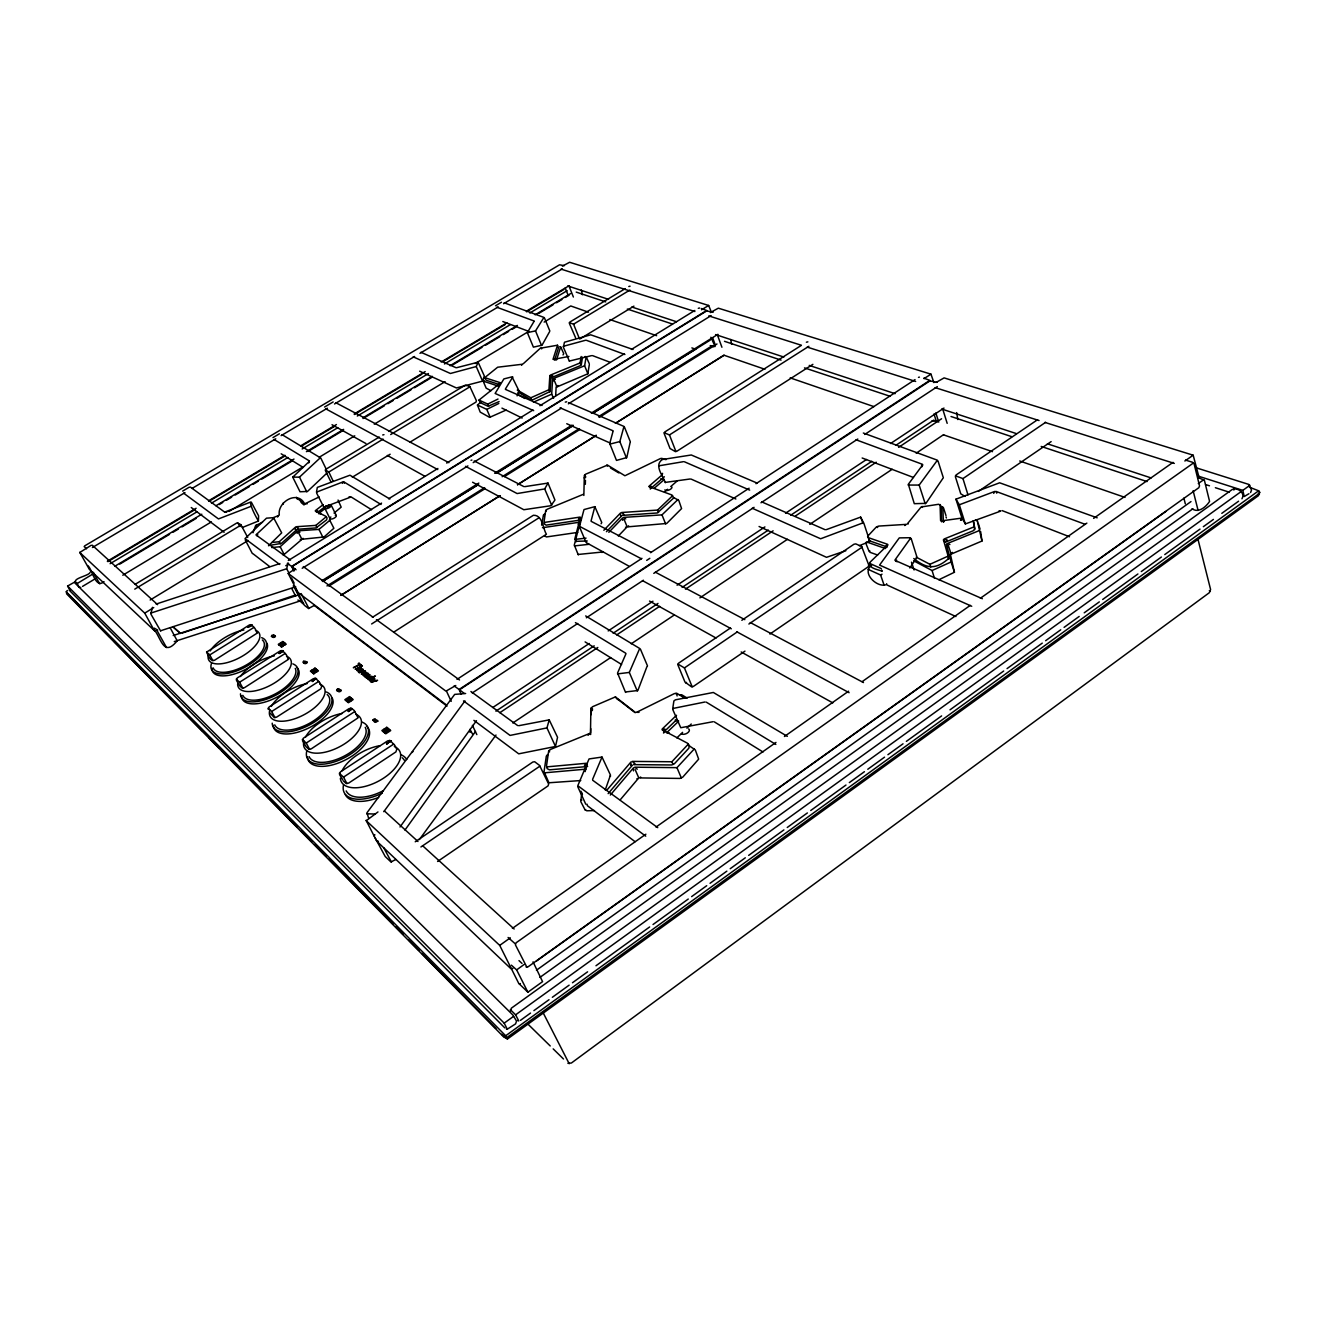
<?xml version="1.0" encoding="UTF-8"?>
<svg xmlns="http://www.w3.org/2000/svg" width="1326" height="1326" viewBox="0 0 1326 1326"><rect width="100%" height="100%" fill="white"/><g stroke="black" fill="none" stroke-linecap="round" stroke-linejoin="round"><path stroke-width="1.5" d="M695.653 349.186L593.833 412.717M550.92 377.562L550.141 391.501L532.953 399.739L531.162 399.971L518.135 392.181M556.124 386.977L555.677 395.728M590.65 734.538L590.733 728.62M590.932 714.83L590.982 710.885L592.639 709.128M1097.166 517.82L999.638 482.797L955.963 499.173L961.996 518.234M871.547 565.34C861.303 572.683 876.602 587.567 885.669 584.832M886.365 547.621L887.774 545.003L870.121 562.158C867.287 568.406 878.856 569.616 882.254 571.307L881.624 570.047M921.951 466.752L922.681 464.846L908.343 484.272L914.294 503.681L925.946 503.366L942.736 478.62M583.854 495.443L584.318 475.47L585.678 474.161L607.507 465.095L625.043 475.819M585.33 484.321L585.429 480.261M909.851 567.976L916.995 557.235L911.26 538.87L909.686 537.726L899.277 537.892L879.569 565.091L971.726 606.264M769.909 634.06L868.149 566.832L868.779 565.058L861.651 546.461L855.8 543.892L853.977 544.224L741.831 620.286M641.419 558.793L579.512 526.356L584.004 509.565L594.844 506.648L591.081 520.886M955.963 499.173L959.311 504.792L965.345 523.936L1000.699 511.107L999.042 510.792M524.748 486.642L548.003 483.078L554.948 500.035L550.903 505.72L523.836 509.731L472.586 482.233M633.48 770.87L633.579 767.754L610.325 795.053M549.494 331.831L542.019 345.208L533.4 347.147L527.35 332.611L534.096 321.323M630.878 765.069L630.994 761.953L606.678 790.379M620.502 515.4L620.585 512.947L603.844 530.267M622.69 520.306L622.772 517.836L608.816 532.323M533.682 410.646L495.128 393.457L503.88 378.921L512.068 376.833L519.079 391.054L517.09 395.828M957.836 419.563L956.643 412.568M1037.529 419.745L956.029 475.006L955.4 476.763L960.77 493.836L964.997 496.405M952.433 552.378L950.527 554.367L981.986 541.025L977.279 520.753L975.389 520.09M376.369 680.984C382.302 678.15 363.788 684.763 374.413 681.282A2.088 0.994 -26.8 0 1 375.556 680.851L376.319 680.901M564.362 265.648L559.555 264.802L84.765 545.831L84.184 546.61L86.538 548.782M273.554 635.287L271.847 636.298L272.012 635.369M946.996 540.262L945.09 542.268L973.516 530.632L974.776 528.494L973.135 520.836M364.236 671.437C369.971 668.685 352.003 675.083 362.313 671.718A2.072 0.978 -26.8 0 1 363.423 671.304L364.186 671.354M594.462 810.567L586.755 810.783L585.363 809.606M91.129 545.317L79.775 552.494L144.749 613.142L154.214 630.414L155.639 630.695M582.445 794.473L580.97 791.241M90.135 572.235C89.638 576.031 69.366 578.584 77.206 583.506L78.996 587.07L80.753 587.451M360.871 667.774L356.827 670.525L359.943 667.84L355.136 669.199L362.346 665.801L359.429 667.392A2.238 1.044 -26.8 0 1 360.904 667.641M67.609 586.042L504.178 1023.142L507.294 1029.175L515.582 1023.871L516.527 1021.119L512.93 1015.07L74.223 582.313L67.609 586.042L70.046 590.269M295.284 529.323L295.483 527.135L279.256 541.737L272.029 542.45M297.173 533.4L297.372 531.212L280.167 546.726L271.731 547.572M67.344 590.484L66.3 591.893L505.67 1035.772L507.377 1039.054L1258.44 495.675L1259.7 492.36L1258.639 490.802L1249.44 487.206M603.032 551.964L578.318 554.45M518.748 725.703L549.213 719.869L546.958 727.908L555.495 746.472L518.731 753.831L473.896 720.35M587.252 540.991L576.147 541.323M586.457 766.859L586.854 763.759L585.164 771.616M579.793 524.947L580.125 522.494M526.107 966.986L528.129 966.77L1198.82 487.703L1199.533 485.83L1194.096 463.851L1192.754 462.343L1185.527 460.089M1192.091 508.753C1198.588 513.659 1206.428 506.399 1209.577 501.394L1204.422 480.393L1198.058 477.41M859.331 545.699L869.839 541.422L867.585 536.334M567.909 1063.336L571.39 1063.021L1209.378 592.656L1210.588 589.49L1198.041 539.533M591.628 355.617L569.401 361.053M582.545 357.142L581.285 364.716L579.959 365.81L551.5 377.628L552.71 376.037M581.202 356.512L580.042 362.959L580.904 365.081M541.638 525.146L543.411 515.101L544.953 513.759M553.605 398.214L551.682 394.17L552.627 379.137L553.572 380.844M549.826 391.866L548.931 389.728L549.859 375.589L550.804 377.297M559.671 346.716L560.6 347.13L556.539 359.91M523.124 363.871L540.345 348.208L557.517 345.224L553.058 359.197L554.268 359.412M581.716 793.064L580.805 801.633L585.313 810.352M242.376 527.483L258.404 521.035C255.205 515.532 250.713 507.046 250.432 502.14L225.188 511.902L226.729 512.134M938.891 579.744L954.438 572.252L950.46 554.6M590.484 732.83L590.882 708.482L592.54 706.725L615.413 696.896L635.519 712.543M913.78 558.528C926.857 569.152 936.057 569.683 948.786 558.395M288.173 562.937L286.648 568.755L288.919 572.898M580.407 517.389L574.937 538.472L576.097 541.77M578.666 528.129L574.291 545.019L578.285 554.881M557.898 385.452L556.688 387.043L587.866 373.766L584.617 365.744L586.158 356.843L585.081 356.495M613.076 431.165L609.728 443.53L616.491 460.404L626.8 457.569L630.099 442.586M295.715 586.755L160.711 630.728M368.694 818.391L366.937 812.805L454.685 694.393L465.641 693.498M279.272 514.952C277.267 501.924 297.836 489.642 304.781 504.145M544.157 322.085L570.76 305.958L588.462 312.19M554.732 359.744L558.478 347.959L557.517 345.224M646.922 666.68L637.872 690.498L625.706 691.957M645.729 836.176L577.805 785.705L589.042 758.936L602.021 757.063L592.556 779.439M152.424 607.325L150.849 614.021L160.645 630.994M456.757 367.667L478.106 362.197L476.249 366.54L482.581 381.126L456.409 387.954L419.662 371.197M626.419 457.901L619.839 441.575L623.966 426.425L568.556 402.607M981.986 541.025L980.61 531.477M308.776 462.89L309.339 461.398L292.748 477.145L300.024 491.764L307.466 491.465L327.041 472.984M974.776 529.638L973.864 522.444M690.034 479.001L665.403 482.382M605.253 789.948L610.474 775.097L602.021 757.063M625.905 653.9L617.551 673.044L625.557 692.421M1165.803 511.471L536.466 961.018M688.111 745.03L695.305 749.919L698.669 759.152L682.675 777.235L679.89 778.428L639.513 777.914L640.673 777.019M664.74 731.554L662.155 729.814L687.432 743.173L689.371 745.543L688.824 748.229L674.387 763.776L671.602 764.969L633.646 764.638L634.789 763.726M279.687 564.462L245.012 538.638L266.493 518.168L273.537 517.67L281.692 532.87L268.498 545.782M342.357 483.377L343.036 481.885L317.179 491.88L316.649 493.106L323.842 507.178L350.462 497.184L348.937 496.952M637.276 691.012L629.32 672.431L639.696 648.48L585.661 615.927M309.074 461.763L309.455 460.984L274.101 439.486M673.558 497.465L678.796 500.432L681.581 508.571L666.713 523.455L627.662 526.853L628.607 525.825M651.182 488.018L649.06 486.659L671.967 494.996L673.608 498.062L657.348 512.963L622.772 515.366L623.701 514.322M993.721 493.371L994.699 491.449L959.311 504.792M651.447 486.659L650.237 488.962L664.343 476.78M665.055 729.482L663.58 732.25L676.475 719.869M586.888 542.98L628.889 566.119M465.509 466.338L517.123 493.554L544.688 488.946L548.003 483.078M298.168 528.361L297.67 529.256L315.986 527.93L326.644 519.842L327.058 517.902L325.699 516.212L315.306 511.04L317.113 512.267M303.024 538.306L302.51 539.201L324.041 536.98L333.87 528.262L329.461 519.643M527.35 332.611L535.522 330.903L543.925 317.411L504.228 302.809M499.454 384.573L486.078 380.214L484.703 377.645L497.648 367.219L522.278 364.252L521.599 365.263M490.968 390.689L486.194 388.186L483.609 382.219L484.007 380.429M587.053 804.186L587.352 805.678L635.055 841.678M505.405 388.999L512.814 376.949M1002.091 510.593L1069.518 536.748M1250.584 492.543L1251.529 490.056L1248.91 484.454L1195.604 467.63M1241.948 498.791C1245.644 493.04 1237.655 487.106 1232.235 489.476L511.388 1008.158L510.444 1010.909M499.106 401.579L488.084 406.27L480.344 402.706L479.001 400.071L500.2 383.131M506.101 410.065L489.609 417.375L480.211 412.104L477.459 405.06L481.139 401.761M338.047 500.051L341.18 507.145L334.053 513.112M277.548 517.041L278.609 515.499L273.239 517.72M910.647 538.091L895.067 559.854L896.608 560.069M588.064 735.317L589.755 733.394L550.489 749.439L548.632 751.229L546.544 765.699L547.124 768.616L549.478 769.842L587.633 766.494M548.168 754.345L546.312 756.135L544.041 771.682L548.931 782.771L580.738 780.55M404.96 830.076L475.47 731.538M400.021 826.993L476.465 720.681M499.488 383.811L500.3 382.7L484.703 377.645M383.794 811.678L464.978 700.907M419.364 839.573L495.99 735.035M908.194 485.051L919.167 485.067L937.399 460.205L863.325 433.022M533.035 961.847L542.566 981.654L527.897 992.196L518.715 983.362L499.72 945.388L366.241 820.711L377.96 811.96M584.252 477.94L585.628 476.631M578.451 518.996L579.876 517.107L544.936 522.345L544.091 523.82L546.146 525.146L581.07 519.941M578.153 524.085L579.578 522.212L542.483 527.715M744.963 651.132L693.299 686.487L691.476 686.785L684.978 682.061L677.934 665.006L678.58 663.182L730.411 628.027M415.237 841.778L532.837 762.019L534.66 761.737L539.516 765.384L548.666 784.031L548.036 785.904L437.597 861.469M615.513 423.342L724.112 355.269L764.936 369.291M374.247 836.209L374.794 834.601M459.907 690.863L460.487 689.122L929.874 380.927L937.167 382.336M342.721 779.721L339.522 774.599L340.401 771.914L387.59 740.903L390.093 740.505L394.783 745.311L396.789 749.256L395.894 751.925L348.655 783.102L346.152 783.5L343.219 780.815M731.637 344.362L730.759 339.539M812.888 364.335L676.824 451.271L675.332 451.586L670.028 448.52L664.193 433.536L664.707 432.011L801.119 345.539M386.479 743.356C398.695 737.438 383.446 744.234 387.209 744.118M372.407 617.336L533.367 515.284C542.715 514.836 542.798 528.593 546.411 534.245L394.004 631.972M886.613 583.738L886.879 584.932L955.93 616.557M584.451 765.417L586.191 763.295L546.793 766.876M357.987 717.896L311.229 748.875L308.825 749.256L306.124 746.787L302.527 740.77L303.372 738.184L349.053 708.631L351.44 708.217L354.274 710.57L357.805 717.432M347.876 710.902L352.219 708.797L348.357 711.217M268.266 709.46L269.079 706.957L313.334 678.713L315.638 678.315L319.732 682.575L321.671 686.304L320.859 688.791L276.554 717.167L274.267 717.565L270.272 713.156M312.124 680.818C323.196 675.597 309.621 681.431 312.704 681.531M620.303 799.727L638.287 778.461L636.911 778.71M575.583 337.732L569.384 323.411L569.832 322.085L625.308 288.604M288.339 659.42L244.382 687.746L242.177 688.128L239.84 685.99L236.459 680.371L237.238 677.967L280.167 650.933C289.88 649.392 271.25 657.282 282.471 650.618L286.217 654.547L288.206 659.039M608.137 793.628L632.403 765.201L631.027 765.417M582.412 294.753L581.318 289.996M388.584 431.431L465.277 385.153L469.752 386.314L476.415 400.75L475.984 402.093L409.883 442.238M257.078 633.182L214.414 660.331C210.121 661.773 208 654.911 206.607 652.077L249.255 625.043C258.587 623.452 240.52 631.01 251.41 624.695L254.99 628.458L256.979 632.85M634.64 763.378L632.22 761.406L671.884 761.754L688.277 744.135M637.242 769.179L634.806 767.19L676.956 767.655L694.36 748.859M294.007 570.942L292.748 566.103L706.642 310.93L713.173 312.223M446.298 704.868L297.886 592.374L288.206 573.462L295.366 568.705M331.135 482.316L325.434 470.631L325.864 469.255L379.269 437.05M177.236 640.773C164.209 656.735 161.739 640.524 155.192 631.01M292.748 477.145L299.494 477.128L320.312 457.752L282.106 434.679M583.241 494.349L547.24 509.217L545.715 510.56L543.942 522.61M623.585 514.024L621.596 512.499L657.563 510.079L672.647 495.659M625.773 518.914L623.784 517.389L661.989 514.869L678 499.488M555.495 746.472L557.55 737.306L549.213 719.869M867.768 536.135L876.204 527.135L878.707 526.074L906.172 524.383L904.78 525.527M389.861 499.007L349.948 475.205L317.312 487.404L316.466 492.244M618.33 536.002L626.668 527.3L625.524 527.218M606.43 531.693L621.761 515.814L620.618 515.715M299.925 532.174L298.284 530.798L318.969 529.405L329.909 520.24M258.404 521.035L258.603 515.847L251.277 502.073M298.035 528.096L296.378 526.72L315.87 525.394L326.163 516.792M921.553 465.327L922.531 464.332L855.999 439.768M501.957 408.11L522.146 418.055M587.866 373.766L589.324 364.584M676.857 737.919L682.608 732.35M686.934 728.189L691.244 724.013M678.133 721.692L666.58 732.814L669.265 732.93M676.542 715.261L662.204 729.018L664.906 729.134M877.63 555.03L870.022 552.329L869.806 550.936M664.492 491.996L667.608 489.277M670.724 486.576L676.973 481.139M654.497 488.018L663.895 479.896M662.403 474.658L649.11 486.128L651.331 486.36M663.53 733.046L664.89 731.902M886.166 545.649L887.707 544.356L869.773 538.141M262.498 522.179L255.603 525.61L253.034 532.754M318.273 511.886L325.947 505.935M325.052 508.554L318.538 513.626L320.693 513.825M323.163 504.609L315.489 510.543L317.66 510.759M77.206 583.506L94.113 573.263M144.749 613.142L153.733 607.557M325.318 469.885L328.831 472.023L383.098 439.121M154.264 628.126L157.711 630.082M569.335 322.666L573.561 324.174L629.883 290.046M287.294 563.351L291.654 566.434L706.178 310.781L707.322 311.179M293.179 585.976L294.372 585.744M206.607 652.077L209.757 654.945L253.995 627.38M251.609 625.06L247.962 626.916M236.227 679.127L239.608 682.21L285.189 653.453M268.051 708.183L271.681 711.498L318.688 681.448M664.16 432.707L669.464 434.928L808.877 346.285M302.311 739.46L306.223 743.041L354.738 711.581M288.206 573.462L445.934 691.161L455.779 685.509M339.307 773.257L343.533 777.119L393.673 744.101M454.138 685.956L459.111 689.47L929.244 380.728L930.471 381.175M677.901 664.061L684.431 667.923L737.405 631.822M955.449 475.819L962.958 478.587L1045.634 422.314M499.72 945.388L510.295 937.83M526.853 967.168L515.416 944.858L516.129 942.769L1193.483 462.956M527.897 992.196L516.643 969.886L524.068 964.532M504.178 1023.142L513.56 1016.362M517.753 1020.606L518.731 1020.904L515.648 1014.871L517.09 1013.744L1241.235 491.515M505.67 1035.772L1258.639 490.802M1198.058 476.067L1242.81 490.371L1249.888 485.266M723.979 355.136L615.446 423.276M520.472 1020.34L530.533 1013.064M533.897 1010.627L548.997 999.721M552.345 997.285L569.119 985.168M572.484 982.732L587.584 971.825M595.971 965.759L649.657 926.94M653.022 924.52L688.26 899.045M691.608 896.625L706.708 885.702M710.056 883.282L726.847 871.149M730.195 868.729L745.295 857.806M748.66 855.386L783.881 829.91M787.246 827.49L807.385 812.937M810.733 810.501L845.971 785.042M849.32 782.605L864.419 771.699M867.784 769.262L884.558 757.146M887.923 754.709L903.023 743.803M906.371 741.367L941.609 715.907M949.996 709.841L1003.683 671.022M1007.047 668.602L1042.269 643.127M1045.634 640.707L1060.734 629.784M1064.082 627.364L1079.182 616.441M1084.22 612.811L1099.32 601.888M1102.685 599.468L1137.907 573.992M1141.272 571.572L1161.41 557.003M1164.758 554.583L1199.997 529.107M1203.345 526.687L1213.423 519.411M1221.81 513.344L1238.583 501.211M1248.926 493.736L1244.252 496.521L1242.81 490.371M536.45 970.218L1190.997 501.576M539.914 977.411L1192.787 508.836M1198.29 483.559L1203.875 479.614M274.101 517.936L256.316 534.56L257.808 534.726M633.032 349.5L590.733 334.815L564.478 342.224L563.368 347.147L569.384 361.236M1184.864 461.017L1193.185 455.199L1199.201 477.99M512.4 928.366L645.878 834.203M656.022 827.059L775.975 742.427M784.428 736.477L848.623 691.178M862.149 681.647L970.284 605.369M980.411 598.225L1086.856 523.124M1093.618 518.367L1173.029 462.343M757.212 483.128L691.294 454.984L662.387 459.509C653.536 465.393 663.282 475.968 665.271 482.697M482.581 381.126L484.305 375.921L478.106 362.197M337.268 689.188C334.235 692.785 342.589 688.525 337.815 688.907C334.434 691.99 341.594 689.023 337.732 689.172M978.356 491.416L1051.137 441.608M395.794 859.513L390.955 861.966L385.203 856.497L375.159 837.933M420.922 846.966L539.947 766.13M748.875 624.032L862.198 547.091M303.472 661.226C301.068 664.674 308.477 660.282 303.787 661.276M366.772 677.487L370.053 674.835A2.569 1.21 -26.8 0 0 368.678 674.536L367.683 675.1M512.814 722.985L610.656 657.563M631.259 643.773L674.172 615.082M699.913 597.86L787.462 539.301M809.772 524.383L892.183 469.271M916.2 453.21L943.615 434.63M272.145 635.287L271.3 636.397L273.869 634.922M495.891 711.167L594.197 645.845M613.159 633.231L657.994 603.429M682.128 587.385L768.351 530.085M790.777 515.184L871.828 461.315M895.962 445.271L933.902 420.044M499.836 712.675L597.811 647.486M616.706 634.905L659.685 606.313M685.459 589.158L773.124 530.831M795.467 515.963L876.254 462.21M898.597 447.343L941.576 418.751M492.808 707.487L589.241 643.491M608.186 630.927L652.956 601.208M677.072 585.214L764.903 526.919M785.556 513.212L866.508 459.492M890.608 443.497L943.996 408.076M519.444 984.141L520.339 983.544M390.938 741.118L386.678 743.753M936.106 382.418L944.112 377.893L1193.185 455.199M472.255 692.951L577.722 623.485M586.357 617.8L643.408 580.224M653.784 573.379L754.063 507.344M760.975 502.786L857.806 439.022M864.718 434.464L937.333 386.628M457.006 679.376L641.933 558.345M650.585 552.693L749.107 488.217M756.019 483.692L915.023 379.617M383.811 729.184L381.888 730.56L382.849 731.372L384.822 730.079L383.844 729.283M386.744 727.261L384.838 728.637L385.8 729.449L387.772 728.156L386.794 727.344M383.347 731.786L385.269 730.394L386.28 731.306L384.308 732.582L383.297 731.687L385.269 730.394M386.247 729.748L388.22 728.471L389.231 729.366L387.275 730.659L386.247 729.748L388.253 728.554M646.69 560.384L649.823 558.329M924.007 378.623L930.968 374.164L933.918 382.617M386.728 731.604L384.805 732.996L385.783 733.808L387.756 732.516L386.778 731.703M352.169 708.747L348.506 711.648M346.683 698.404L344.826 699.73L345.721 700.476L347.627 699.25L346.732 698.504M348.042 699.531L346.169 700.857L347.081 701.603L348.987 700.377L348.092 699.631M350.893 697.691L349.036 699.001L349.948 699.763L351.854 698.52L350.942 697.774M349.401 700.658L347.528 701.984L348.44 702.73L350.346 701.504L349.434 700.741M351.307 700.89L353.164 699.564L352.252 698.802L350.396 700.128L351.257 700.791M340.898 690.299C334.517 693.233 344.362 691.244 340.069 689.603L337.484 691.26L339.323 691.028M312.538 681.232L315.903 678.431M314.975 668.055L313.168 669.315L314.013 670.011L315.853 668.834L315.024 668.138M316.234 669.1L314.428 670.359L315.273 671.055L317.129 669.879L316.284 669.182M317.494 670.144L315.687 671.404L316.533 672.116L318.389 670.923L317.544 670.227M313.765 673.89L315.571 672.614L314.726 671.917L312.919 673.177L313.715 673.79M306.737 662.088L303.637 663.182L306.14 661.591C310.151 663.133 300.72 665.039 306.903 662.238M371.628 623.966L539.201 517.654M479.001 400.071L487.769 404.099L498.012 399.043M477.459 405.06L486.775 409.386L498.825 403.469M279.106 645.066L280.863 643.839L279.106 645.066L278.294 644.32L280.084 643.193L280.913 643.922M281.808 643.359L283.565 642.149L281.808 643.359L280.979 642.629L282.769 641.502L283.598 642.232M282.09 644.9L281.261 644.171L279.504 645.381L282.09 644.9L280.283 646.027M282.985 644.337L284.742 643.127L282.985 644.337L282.156 643.607L283.946 642.48L284.792 643.209M283.217 645.795C278.493 647.966 285.09 646.392 282.438 645.149L280.631 646.276L281.46 647.022M285.919 644.105C281.195 646.259 287.792 644.685 285.14 643.442L283.383 644.668L284.162 645.314M279.421 653.569L282.769 650.983M275.228 636.082C269.228 638.751 278.261 636.944 274.515 635.486L272.079 637.01L273.769 636.762M500.001 495.642L340.815 595.407L500.001 495.742M517.488 484.67L596.203 435.342M517.488 484.769L596.252 435.409M328.848 586.125L485.15 488.614M504.46 476.564L579.992 429.442M599.302 417.392L716.968 343.998M314.428 605.369L308.56 608.518L304.367 605.286L295.184 587.368M322.317 580.457L478.802 483.095M494.631 473.249L572.003 425.116M591.346 413.082L717.93 334.318M322.4 581.468L478.587 484.272M496.139 473.349L573.346 425.298M592.639 413.281L710.222 340.119M323.146 581.169L477.824 484.918M497.151 472.885L572.733 425.845M326.975 585.943L484.636 487.636M502.156 476.697L579.23 428.646M598.507 416.629L712.36 345.622M710.355 312.571L718.327 308.179L930.968 374.164M302.212 568.274L467.896 465.907M473.183 462.641L561.296 408.193M568.357 403.833L711.117 315.621M288.322 560.467L381.573 503.118M388.601 498.791L437.878 468.476M446.68 463.072L532.886 410.032M539.931 405.706L624.38 353.76M631.425 349.434L694.758 310.483M285.786 565.738L288.72 563.931M701.487 309.787L708.664 305.477L711.217 311.726M150.186 599.998L248.144 540.478M352.351 477.178L390.159 454.221M580.291 338.727L633.927 306.14M135.235 584.269L236.923 522.925L240.818 524.582L247.713 537.428M134.755 589.142L241.034 525.063M390.689 434.547L470.034 386.728M104.025 581.65C95.024 589.49 92.29 568.39 87.649 565.589M122.788 575.219L211.381 521.914M229.033 511.405L303.422 466.636M319.367 457.172L354.755 435.823M374.264 424.187L445.105 381.656M475.122 363.539L528.328 331.666M107.323 561.23L196.115 508.256M208.547 500.847L284.908 455.282M300.886 445.735L336.406 424.552M354.175 413.961L425.198 371.578M441.193 362.031L506.897 322.831M526.422 311.179L569.053 285.753M107.87 561.644L194.789 509.764M208.994 501.294L285.272 455.779M301.234 446.249L334.931 426.143M354.456 414.491L421.867 374.264M443.149 361.55L505.239 324.505M526.521 311.809L563.782 289.565M110.108 563.699L197.259 511.654M211.48 503.151L287.941 457.47M302.179 448.984L337.749 427.734M357.307 416.049L428.431 373.551M444.442 363.987L510.245 324.688M529.803 313.002L567.147 290.692M114.914 566.202L201.801 514.223M215.972 505.736L293.991 459.061M306.405 451.652L343.633 429.375M363.142 417.707L432.293 376.335M450.028 365.727L517.405 325.417M535.124 314.809L570.594 293.593M82.543 586.39L94.958 578.948M119.821 564.08L169.529 534.328M173.076 532.207L178.413 529.024M181.96 526.886L196.165 518.4M219.238 504.576L222.785 502.455M226.348 500.333L231.669 497.151M235.216 495.029L249.421 486.526M252.968 484.404L258.305 481.205M261.852 479.084L292.035 461.034M308.013 451.47L343.517 430.221M363.042 418.535L384.358 405.789M387.905 403.668L393.225 400.469M396.789 398.347L410.977 389.844M414.541 387.722L432.293 377.098M451.818 365.412L482.001 347.362M485.548 345.224L499.753 336.738M503.3 334.6L508.637 331.417M512.184 329.296L515.731 327.174M538.82 313.367L553.008 304.864M556.572 302.742L561.893 299.543M565.44 297.422L568.987 295.3M517.289 390.109L530.831 397.783L548.931 389.728M182.656 491.101L189.27 487.172M272.974 437.597L279.405 433.784M324.572 407.032L333.157 401.944M495.526 305.759L501.477 302.229M562.423 266.128L569.633 262.266L708.664 305.477M92.422 547.505L184.977 492.626M192.104 488.399L275.758 438.807M281.095 435.641L327.373 408.209M334.5 403.982L414.59 356.495M419.928 353.329L498.245 306.886M503.582 303.72L562.323 268.896M868.066 569.335L880.597 575.02L882.005 574.191M685.675 682.873L686.503 682.393M366.092 820.33L376.7 841.049L378.407 841.297M941.576 521.831L941.294 508.19L940.764 505.504L938.609 504.278L921.139 506.98L907.299 523.886L908.194 523.985M628.789 286.515L630.049 286.201M916.249 557.169L929.907 564.312L947.758 556.274L947.742 555.113M913.664 560.799L932.095 570.528L951.107 561.959L946.416 544.373L947.941 546.743M382.717 434.961L383.976 434.679M625.855 475.288L660.597 458.481L666.05 459.641M319.168 496.952L305.063 503.698L307.135 503.847M662.569 473.332L662.171 474.41M698.288 308.312L699.631 307.997M150.683 613.142L286.648 568.755M295.416 529.588L296.759 529.671L281.394 543.378L269.294 545.45M283.3 555.18L301.615 539.599L300.273 539.533M533.45 402.159L551.682 394.17M565.29 402.109L566.666 401.795M563.285 346.318L585.479 340.285M943.515 434.845L992.478 451.652M471.012 460.288L471.907 460.056M806.374 342.207L807.865 341.859M609.877 444.111L619.839 441.575M826.214 529.671L860.64 517.107L863.988 523.621L869.839 541.422M845.855 550.738L826.512 557.318L759.069 526.488M601.092 523.77L601.772 522.527L594.844 506.648M182.391 633.016L295.499 595.009M156.186 604.043L279.885 563.567M173.209 635.519L297.041 595.457M174.27 641.585L299.908 601.026M377.462 841.844L510.875 968.676L512.88 968.444M973.914 526.919L944.046 539.019L946.897 539.914M978.787 530.798L947.062 543.643L949.913 544.538M563.036 354.937L563.749 353.628L560.649 346.865M918.487 377.363L919.415 377.114M469.769 732.085L471.227 731.853M863.408 522.709L820.628 538.77L752.256 508.256M580.042 362.959L550.439 375.092L552.594 375.772M584.617 365.744L553.207 378.639L555.345 379.319M658.624 465.857L683.321 461.697M297.919 600.048L303.472 603.463M932.112 420.707L937.349 421.685M713.056 721.709L680.768 727.725L672.829 709.675L673.707 708.299L705.001 702.001M250.879 506.399L218.475 518.93L183.618 493.156M715.145 346.534L710.869 337.252M575.086 539.384L586.042 538.124M574.44 545.914L589.026 544.306M617.568 673.89L629.32 672.431M568.904 356.445L553.506 359.379L555.644 359.943M684.896 698.255L676.973 693.382L674.37 693.597L636.53 712.327L639.033 712.344M679.442 695.155L682.045 694.957L687.15 698.089M962.079 519.096L960.505 520.19L962.61 519.179L965.345 523.936M544.306 772.843L586.059 769.13M609.662 776.323L610.557 776.191M476.249 366.54L450.409 373.484L413.215 356.843M577.688 532.406L546.494 536.947L544.572 535.936M546.958 727.908L510.062 735.416L463.503 700.907M962.875 517.952L941.377 520.886L944.162 521.615M580.655 800.208L581.849 800.108M695.586 349.252L691.874 347.893M154.728 630.944L89.372 569.401L79.775 552.345M366.672 813.766L375.026 814.031M941.742 520.654L940.582 520.571L940.068 504.543M366.274 677.951L366.042 677.337A2.602 1.227 -26.8 0 1 365.015 677.172L369.175 675.299A2.519 1.193 -26.8 0 0 367.667 675.116M941.377 506.698L943.532 507.924L945.985 515.599M483.509 381.225L498.245 386.065M1258.275 493.802L1259.418 494.15M506.317 1028.86L507.294 1029.175M701.338 308.527L706.791 310.516M923.841 378.159L929.891 380.396M507.377 1039.054L501.709 1034.23M561.08 269.128L694.874 311.511M708.764 315.903L801.385 345.257M807.285 347.13L915.653 381.457M935.128 387.623L1039.054 420.541M1044.921 422.414L1174.322 463.404M1205.549 484.537L1209.478 485.797M1215.378 487.703L1229.152 492.161M567.793 285.935L608.568 299.361M631.856 307.019L676.509 321.721M715.592 334.583L783.881 357.059M809.241 365.412L895.083 393.673M941.825 409.054L1016.147 433.519M1047.441 443.812L1151.101 477.924M576.23 292.101L605.717 301.88M627.331 309.057L672.547 324.074M724.493 341.312L781.08 360.108M804.501 367.882L890.376 396.375M951.024 416.513L1011.788 436.685M1041.192 446.448L1147.04 481.587M710.239 345.556L713.952 346.815M790.18 377.877L873.867 406.601M609.861 319.549L656.635 335.693M1019.711 461L1125.028 497.416M869.077 540.676L886.995 546.925M866.425 541.903L885.47 548.55M496.769 307.218L533.997 320.958M586.291 340.252L624.911 354.506M1085.016 524.267L995.843 491.366L996.787 493.156M502.819 321.538L528.908 331.45M592.44 355.583L609.844 362.18M862.165 458L913.448 477.476M1209.295 590.733L1210.356 591.164M881.326 568.622L869.541 563.335M560.119 407.811L612.827 430.701M684.349 461.746L749.671 490.106M420.906 352.285L456.011 367.7M505.488 389.413L542.069 405.474M761.804 501.924L825.17 529.737M982.351 598.722L895.199 560.467L896.989 561.727M566.749 423.723L610.093 443.017M691.061 479.067L735.864 499.007M474.227 460.951L523.82 486.576M591.33 521.433L651.232 552.378M335.942 402.772L448.884 462.675M655.359 572.186L744.814 619.623M750.284 622.54L863.475 682.558M325.748 408.822L437.713 469.553M642.513 580.639L731.306 628.806M736.742 631.756L849.104 692.702M332.03 424.718L365.943 443.547M387.358 455.431L424.817 476.249M649.541 601.076L716.023 638.005M741.168 651.978L832.794 702.879M518.052 394.551L524.847 398.463M610.474 467.962L618.877 472.951M787.329 736.344L713.338 692.47L675.398 699.83L673.89 700.957L672.73 708.565M381.026 504.477L343.766 481.835L344.296 483.211M575.418 622.623L625.723 653.204M706.228 702.117L775.826 744.433M281.178 453.807L303.19 467.432M371.562 509.748L350.876 496.786M585.114 641.9L621.579 664.475M714.283 721.841L762.997 751.991M515.035 943.615L508.09 937.482M516.643 969.886L511.372 965.162M515.648 1014.871L510.311 1009.616M303.322 566.6L373.103 617.253M376.435 619.673L459.525 679.973M190.298 487.023L224.906 512.284M290.527 560.069L256.167 535.024L257.426 535.986M470.896 691.492L517.67 725.571M592.739 780.285L657.746 827.656M296.063 569.782L292.151 566.782M464.266 693.415L459.807 689.968M191.259 507.526L224.127 532.256M269.626 566.534L252.785 553.588M313.914 605.17L447.011 706.145M635.005 712.592L616.971 698.636L617.634 699.498M274.764 636.149L274.084 636.563M340.384 690.349L339.655 690.813M376.418 720.117L377.264 720.316L374.098 721.642M377.313 720.863L378.159 721.062L374.993 722.372M375.672 720.598L375.324 720.83M376.567 721.344L376.219 721.576M298.748 499.488L304.035 504.095M301.085 502.388L304.052 504.991M92.19 545.152L157.612 604.673M384.407 810.965L417.972 841.513M422.563 845.69L514.14 928.996M172.877 626.651L180.535 633.496L172.91 626.8M518.98 960.604L521.996 963.422M1258.523 491.233L1259.7 492.36L1258.739 493.869L506.333 1037.96L504.062 1037.33L66.482 593.683M528.096 1024.269L550.224 1045.965M553.174 1048.866L563.484 1058.993M69.167 590.12L504.808 1027.882M110.008 637.325L67.659 593.866M114.351 641.751L202.845 731.405M208.663 737.289L218.807 747.582M221.707 750.516L297.157 826.96M301.499 831.369L311.66 841.662M314.56 844.596L326.163 856.364M329.063 859.298L392.91 923.973M395.811 926.924L403.054 934.266M408.856 940.151L419.016 950.444M421.917 953.377L495.907 1028.346M99.815 583.921L92.903 572.07M166.546 647.569L157.048 630.596M569.202 1063.734L542.632 1011.771M391.468 862.066L383.711 847.745M212.922 660.746L209.757 654.945M242.84 688.177L239.608 682.21M274.979 717.631L271.681 711.498M309.588 749.339L306.223 743.041M346.964 783.616L343.533 777.119M250.713 624.629L251.476 625.507M281.676 650.502L282.438 651.398M314.892 678.282L315.687 679.177M350.661 708.167L351.456 709.095M296.394 497.283L297.438 499.355M389.247 740.422L390.059 741.367M237.802 522.693L239.989 526.571M308.941 608.501L301.135 593.584M302.659 603.695L293.709 586.258M586.109 356.611L589.208 363.506M869.143 551.566L865.712 542.931M615.413 696.896L616.225 698.089M976.93 520.322L977.61 521.267M675.995 693.299L676.625 694.178M531.743 399.922L530.831 397.783M681.067 694.857L681.68 695.736M490.222 417.309L486.775 409.386M592.44 710.388L591.28 707.769M860.64 517.107L863.044 523.422M488.697 406.204L487.769 404.099M606.827 465.095L607.49 466.188M585.611 477.31L584.65 475.006M692.189 686.818L684.431 667.923M944.908 542.119L943.399 539.748L948.256 556.472M947.758 556.274L948.637 559.008M951.107 561.959L954.438 572.252M661.939 458.232L662.569 459.36M579.512 338.926L573.561 324.174M675.912 451.503L669.464 434.928M322.98 537.444L318.969 529.405M316.931 527.533L315.87 525.394M306.754 491.78L299.494 477.128M170.341 628.06L177.27 640.955M930.802 567.047L929.907 564.312M884.094 585.131L880.597 575.02M280.35 543.859L279.256 541.737M284.261 554.732L280.167 546.726M472.686 734.322L469.951 729.35M544.688 488.946L551.715 505.289M535.522 330.903L541.555 345.473M245.26 539.947L252.321 553.489M256.564 526.289L256.15 525.162M291.505 577.97L294.107 583.026M291.853 588.744L295.532 595.888M293.659 570.694L291.654 566.434M384.308 732.582L386.28 731.306M389.231 729.366L387.275 730.659M298.499 532.571L301.599 538.704M324.936 508.455L329.71 518.118M331.5 505.77L336.257 515.449M320.726 457.901L326.345 469.454M333.174 481.222L328.831 472.023M451.221 701.338L446.68 691.575M472.404 725.372L476.846 734.621M461.1 694.012L459.111 689.47M942.836 506.98L943.366 522.162M549.561 751.859L549.179 750.45M577.788 786.782L585.76 804.186M635.187 769.66L638.618 777.5M676.956 767.655L681.349 777.964M671.884 761.754L673.044 764.505M936.537 421.917L933.968 413.961M579.644 527.251L586.158 542.599M640.458 649.21L647.502 665.917M661.989 514.869L665.635 523.969M657.563 510.079L658.525 512.499M541.638 348.887L541.223 347.826M554.119 380.065L556.655 386.197M544.489 317.975L549.859 331.069M624.082 519.378L626.933 526.289M569.003 286.068L573.379 297.024M624.463 427.105L630.347 441.79M565.224 287.974L568.141 295.25M919.167 485.067L925.233 503.764M946.035 516.974L946.416 517.952M601.639 551.633L601.987 552.511M712.675 337.848L715.311 345.025M717.316 334.666L721.924 347.263M911.492 562.174L914.095 569.981M934.449 578.302L932.095 570.528M948.372 545.583L950.891 553.423M938.012 460.984L943.35 477.808M935.841 412.933L938.742 422.149M942.554 408.524L947.178 423.342M978.223 523.223L980.063 529.107M967.98 494.896L962.958 478.587M1198.091 510.444L1193.135 490.703M1233.628 489.079L1233.909 490.073M282.968 503.267L283.217 504.162M877.331 526.571L877.58 527.549M1183.869 498.095L1185.311 503.797M676.757 694.509L677.122 695.968M66.333 591.578L66.632 592.805M75.184 581.517L75.4 582.445M922.167 506.416L922.366 507.41M546.859 755.356L547.074 756.417M543.859 514.604L544.058 515.565M546.163 510.046L546.345 511.024M591.396 710.172L591.562 711.25M584.6 477.476L584.749 478.471M688.625 728.919A4.575 2.536 -22.5 0 1 687.465 732.963A4.575 2.536 -22.5 0 1 681.448 733.875M678.68 721.062A4.591 2.519 -22.6 0 1 675.249 719.919M671.884 487.007A3.763 1.707 -21.6 0 1 669.083 489.99A3.763 1.707 -21.6 0 1 664.906 489.841M663.099 478.802A3.779 1.691 -21.7 0 1 660.845 478.719M335.246 515.201A3.398 1.376 -25.8 0 1 335.445 517.256A3.398 1.376 -25.8 0 1 331.052 519.046A3.398 1.376 -25.8 0 1 330.854 516.991M327.936 505.339A3.398 1.376 -25.7 0 1 331.102 505.919A3.398 1.376 -25.7 0 1 326.61 508.654A3.398 1.376 -25.7 0 1 325.765 506.648M412.038 752.522A1.707 0.878 -27.1 0 1 412.999 751.593M383.148 790.76A32.868 16.824 -27.9 0 1 346.169 790.909M402.242 757.792A32.868 16.824 -27.9 0 1 404.38 760.362M394.336 746.555A32.968 16.724 -27.8 0 1 380.976 779.771A32.968 16.724 -27.8 0 1 340.368 778.329M342.125 770.671A32.968 16.724 -27.8 0 1 380.197 745.643M365.23 727.377A31.658 15.531 -27.9 0 1 344.147 756.118A31.658 15.531 -27.9 0 1 309.091 756.632M355.666 714.15A31.741 15.448 -27.8 0 1 339.307 746.919A31.741 15.448 -27.8 0 1 303.903 741.068M305.378 737.322A31.741 15.448 -27.8 0 1 342.257 713.438M327.174 694.575A30.531 14.404 -27.9 0 1 310.748 722.587A30.531 14.404 -27.9 0 1 274.747 724.858M319.815 684.133A30.614 14.304 -27.9 0 1 303.372 715.079A30.614 14.304 -27.9 0 1 269.824 709.957M271.333 706.41A30.614 14.304 -27.9 0 1 307.085 683.603M295.25 668.387A29.47 13.376 -27.9 0 1 274.681 694.211A29.47 13.376 -27.9 0 1 242.84 695.354M286.499 656.221A29.553 13.293 -27.9 0 1 272.543 684.15A29.553 13.293 -27.9 0 1 237.652 684.1M240.42 676.542A29.553 13.293 -27.9 0 1 274.383 655.856M262.333 639.977A28.492 12.464 -27.9 0 1 246.006 665.155A28.492 12.464 -27.9 0 1 213.121 667.856M255.454 630.231A28.575 12.382 -27.9 0 1 238.962 658.028A28.575 12.382 -27.9 0 1 208.679 654.099M210.221 650.933A28.575 12.382 -27.9 0 1 243.901 629.983M382.352 793.064A35.354 18.083 -27.9 0 1 343.533 784.926M401.049 754.776A35.354 18.083 -27.9 0 1 406.734 759.549M378.689 797.39A35.321 18.116 -27.9 0 1 345.29 794.572M366.49 726.134A34.028 16.741 -27.9 0 1 345.953 759.649A34.028 16.741 -27.9 0 1 307.483 756.881M362.247 722.173A34.045 16.724 -27.9 0 1 344.826 757.527A34.045 16.724 -27.9 0 1 306.77 751.063M332.229 698.106A32.802 15.514 -27.9 0 1 306.969 728.819A32.802 15.514 -27.9 0 1 273.305 725.223M326.279 691.957A32.835 15.498 -27.9 0 1 311.56 723.814A32.835 15.498 -27.9 0 1 272.211 723.167M296.643 667.442A31.675 14.42 -27.9 0 1 276.338 697.493A31.675 14.42 -27.9 0 1 241.547 695.785M292.831 663.862A31.708 14.404 -27.9 0 1 277.979 693.995A31.708 14.404 -27.9 0 1 240.47 693.796M266.94 643.176A30.631 13.442 -27.9 0 1 242.443 670.939A30.631 13.442 -27.9 0 1 211.978 668.37M261.67 637.673A30.647 13.409 -27.9 0 1 244.067 667.674A30.647 13.409 -27.9 0 1 211.514 663.315M372.772 720.3C376.286 722.554 375.855 716.073 372.772 720.3M374.015 679.177L372.092 680.669A1.856 0.878 -26.8 0 1 371.147 680.768L371.247 679.459A2.321 1.094 -26.8 0 1 371.893 679.078A1.956 0.928 -26.8 0 1 373.866 678.879L374.015 679.177M365.794 676.807L367.915 676.326L365.794 676.807M369.689 680.42L370.319 681.249A3.1 1.475 -26.8 0 0 372.755 680.951L374.512 679.84A1.989 0.945 -26.8 0 0 374.893 679.26L374.661 678.448A3.116 1.492 -26.8 0 0 371.578 678.697A3.017 1.442 -26.8 0 0 370.634 679.26L370.153 679.658A2.022 0.961 -26.8 0 0 369.689 680.42M367.401 678.514L368.512 679.79L375.391 676.011L372.54 677.039A2.917 1.376 -26.8 0 0 369.374 676.824A3.597 1.707 -26.8 0 0 368.363 677.42L367.401 678.514M367.368 673.807L363.838 676.078L368.247 673.442A1.923 0.912 -26.8 0 0 367.783 673.21L367.418 673.177A4.127 1.956 -26.8 0 0 366.821 673.243L366.191 672.199A4.525 2.138 -26.9 0 0 365.595 672.249L361.285 674.072L366.075 672.73L362.959 675.398L366.241 673.608A3.365 1.591 -26.8 0 1 366.971 673.558L367.368 673.807M362.147 669.763L360.39 669.746L362.147 669.829M368.263 678.315L368.86 679.045L371.744 677.47A2.337 1.111 -26.8 0 0 371.545 677.072A1.856 0.878 -26.8 0 0 370.219 677.022L369.54 677.288A2.901 1.376 -26.8 0 0 368.91 677.652L368.263 678.315M363.009 669.497L359.031 671.254A3.829 1.79 -26.8 0 0 360.374 671.569L359.346 672.067A3.796 1.79 -26.8 0 1 358.235 671.785L357.937 671.271A1.823 0.862 -26.9 0 1 358.169 670.741L359.28 669.812A3.53 1.657 -26.9 0 1 360.258 669.315L361.202 669A2.685 1.26 -26.8 0 1 362.91 669.249L363.009 669.497M375.44 719.488L373.186 720.366L375.44 719.488M328.798 506.184L327.041 506.797L328.798 506.184M389.678 729.681L387.756 731.057L388.733 731.869L390.706 730.576L389.728 729.764M349.534 696.564L347.677 697.89L348.589 698.636L350.495 697.41L349.583 696.664M312.207 669.829L310.4 671.089L311.229 671.785L313.085 670.608L312.24 669.912M313.466 670.873L311.66 672.133L312.488 672.829L314.345 671.652L313.5 670.956M359.048 663.215L358.169 663.696L359.23 664.525L353.313 667.74L359.661 664.856L361.584 665.204L359.048 663.215"/></g></svg>
